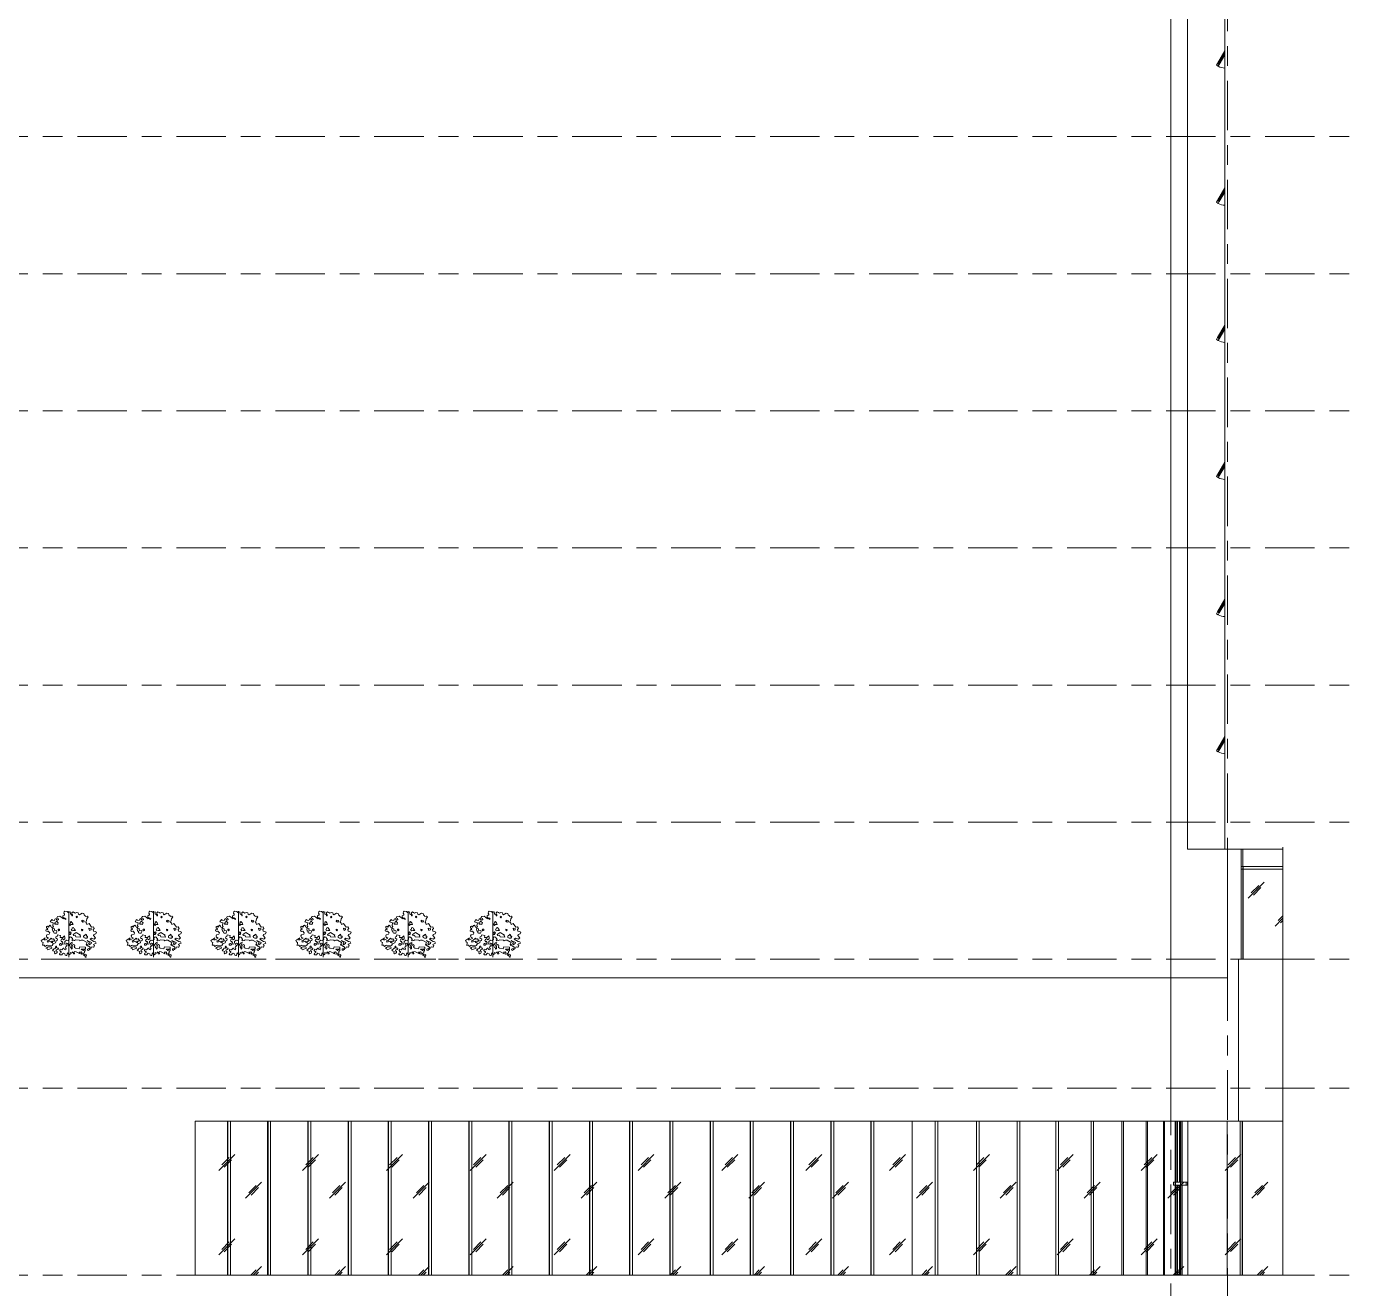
# Model space of a CAD drawing. Header units: millimetres. Extents: x -99196 to 15601, y -9661 to 93550.
# Drawn here: x -68533 to -36721, y 10675 to 41050 of the extents above; entities that cross this region are included whole.
import ezdxf

# ---------------------------------------------------------------- set-up
doc = ezdxf.new("R2010")
doc.units = ezdxf.units.MM
doc.linetypes.add('Centre', pattern=[31.75, 6.35, -4.7625, 15.875, -4.7625])
for name, color, linetype, lineweight in [('A-GLAZ-CWMG', 55, 'Continuous', 5), ('CUA', 31, 'Continuous', 9), ('G-IMPT', 8, 'Continuous', 5), ('KINH', 152, 'Continuous', 5), ('L-SITE', 91, 'Continuous', 5), ('NET CATConcrete', 3, 'Continuous', 5), ('NET-THAY', 2, 'Continuous', 9), ('TRUC', 225, 'Continuous', 5)]:
    doc.layers.add(name, color=color, linetype=linetype, lineweight=lineweight)

# ---------------------------------------------------------------- blocks, each defined once
blk = doc.blocks.new('System Panel - Glazed-V15-MẶT ĐỨNG 14-1')
at = {"layer": 'KINH'}
for p, q in [((-40592, 11000), (-40592, 13193)), ((-40592, 13193), (-40586, 13193))]:
    blk.add_line(p, q, dxfattribs=at)
blk = doc.blocks.new('System Panel - Glazed-1982885-MẶT ĐỨNG 14-1')
at = {"layer": 'KINH'}
for p, q in [((-40592, 13207), (-40592, 14700)), ((-40586, 13207), (-40592, 13207))]:
    blk.add_line(p, q, dxfattribs=at)
blk = doc.blocks.new('System Panel - Glazed-1952868-MẶT ĐỨNG 14-1')
at = {"layer": 'KINH'}
for p, q in [((-40586, 14700), (-40586, 11000)), ((-39646, 11000), (-39646, 14700))]:
    blk.add_line(p, q, dxfattribs=at)
blk = doc.blocks.new('System Panel - Glazed-1982917-MẶT ĐỨNG 14-1')
at = {"layer": 'KINH'}
blk.add_line((-39276, 11000), (-39276, 14700), dxfattribs=at)
blk = doc.blocks.new('System Panel - Glazed-V16-MẶT ĐỨNG 14-1')
at = {"layer": 'KINH'}
blk.add_line((-47222, 11000), (-47222, 14700), dxfattribs=at)
blk = doc.blocks.new('System Panel - Glazed-1982961-MẶT ĐỨNG 14-1')
at = {"layer": 'KINH'}
blk.add_line((-47222.060192, 14700), (-47222.060192, 11000), dxfattribs=at)
blk = doc.blocks.new('Rectangular Mullion - Rectangular Mullion-V50-MẶT ĐỨNG 14-1')
at = {"layer": 'A-GLAZ-CWMG'}
for p, q in [((-40754, 13167), (-40754, 13233)), ((-40627, 13233), (-40754, 13233)), ((-40627, 13167), (-40754, 13167)), ((-40594, 13233), (-40627, 13233)), ((-40627, 13233), (-40627, 13167)), ((-40627, 13167), (-40594, 13167)), ((-40594, 13207), (-40594, 13233)), ((-40594, 13167), (-40594, 13193)), ((-40586, 13207), (-40592, 13207)), ((-40592, 13193), (-40586, 13193))]:
    blk.add_line(p, q, dxfattribs=at)
blk = doc.blocks.new('Rectangular Mullion - Rectangular Mullion-V51-MẶT ĐỨNG 14-1')
at = {"layer": 'A-GLAZ-CWMG'}
for p, q in [((-40887, 13167), (-40887, 13233)), ((-40763, 13233), (-40887, 13233)), ((-40763, 13167), (-40887, 13167)), ((-40763, 13233), (-40763, 13167))]:
    blk.add_line(p, q, dxfattribs=at)
blk = doc.blocks.new('Rectangular Mullion - Rectangular Mullion-1982782-MẶT ĐỨNG 14-1')
at = {"layer": 'A-GLAZ-CWMG'}
for p, q in [((-40930, 13167), (-40930, 13233)), ((-40896, 13233), (-40930, 13233)), ((-40896, 13167), (-40930, 13167)), ((-40896, 13233), (-40896, 13167))]:
    blk.add_line(p, q, dxfattribs=at)
blk = doc.blocks.new('Rectangular Mullion - Rectangular Mullion-V52-MẶT ĐỨNG 14-1')
at = {"layer": 'A-GLAZ-CWMG'}
for p, q in [((-40763, 13200), (-40763, 11000)), ((-40754, 13200), (-40754, 11000)), ((-40721, 13167), (-40721, 11000))]:
    blk.add_line(p, q, dxfattribs=at)
blk = doc.blocks.new('Rectangular Mullion - Rectangular Mullion-V53-MẶT ĐỨNG 14-1')
at = {"layer": 'A-GLAZ-CWMG'}
for p, q in [((-40896, 13200), (-40896, 11000)), ((-40887, 13200), (-40887, 11000)), ((-40854, 13167), (-40854, 11000)), ((-40841, 13167), (-40841, 11000)), ((-40837, 13167), (-40837, 11000)), ((-40788, 13167), (-40788, 11000))]:
    blk.add_line(p, q, dxfattribs=at)
blk = doc.blocks.new('Rectangular Mullion - Rectangular Mullion-1978522-MẶT ĐỨNG 14-1')
at = {"layer": 'A-GLAZ-CWMG'}
for p, q in [((-40763, 14700), (-40763, 13200)), ((-40754, 14700), (-40754, 13200)), ((-40721, 14700), (-40721, 13233))]:
    blk.add_line(p, q, dxfattribs=at)
blk = doc.blocks.new('Rectangular Mullion - Rectangular Mullion-V54-MẶT ĐỨNG 14-1')
at = {"layer": 'A-GLAZ-CWMG'}
for p, q in [((-40896, 14700), (-40896, 13200)), ((-40887, 14700), (-40887, 13200)), ((-40854, 14700), (-40854, 13233)), ((-40841, 14700), (-40841, 13233)), ((-40837, 14700), (-40837, 13233)), ((-40788, 14700), (-40788, 13233))]:
    blk.add_line(p, q, dxfattribs=at)
blk = doc.blocks.new('Rectangular Mullion - Rectangular Mullion-1978554-MẶT ĐỨNG 14-1')
at = {"layer": 'A-GLAZ-CWMG'}
for p, q in [((-39328, 14700), (-39328, 11000)), ((-39278, 14700), (-39278, 11000))]:
    blk.add_line(p, q, dxfattribs=at)
blk = doc.blocks.new('Rectangular Mullion - Rectangular Mullion-V60-MẶT ĐỨNG 14-1')
at = {"layer": 'A-GLAZ-CWMG'}
for p, q in [((-48213, 14700), (-48213, 11000)), ((-48204, 14700), (-48204, 11000)), ((-48140, 14700), (-48140, 11000))]:
    blk.add_line(p, q, dxfattribs=at)
blk = doc.blocks.new('Rectangular Mullion - Rectangular Mullion-V61-MẶT ĐỨNG 14-1')
at = {"layer": 'A-GLAZ-CWMG'}
for p, q in [((-49181, 14700), (-49181, 11000)), ((-49172, 14700), (-49172, 11000)), ((-49108, 14700), (-49108, 11000)), ((-49172, 11000), (-49181, 11000)), ((-49108, 11000), (-49172, 11000))]:
    blk.add_line(p, q, dxfattribs=at)
blk = doc.blocks.new('Rectangular Mullion - Rectangular Mullion-1978561-MẶT ĐỨNG 14-1')
at = {"layer": 'A-GLAZ-CWMG'}
for p, q in [((-41171, 14700), (-41171, 11000)), ((-41149, 14700), (-41149, 11000))]:
    blk.add_line(p, q, dxfattribs=at)
blk = doc.blocks.new('Rectangular Mullion - Rectangular Mullion-V62-MẶT ĐỨNG 14-1')
at = {"layer": 'A-GLAZ-CWMG'}
for p, q in [((-41592, 14700), (-41592, 11000)), ((-41558, 14700), (-41558, 11000))]:
    blk.add_line(p, q, dxfattribs=at)
blk = doc.blocks.new('Rectangular Mullion - Rectangular Mullion-V63-MẶT ĐỨNG 14-1')
at = {"layer": 'A-GLAZ-CWMG'}
for p, q in [((-42180, 14700), (-42180, 11000)), ((-42136, 14700), (-42136, 11000))]:
    blk.add_line(p, q, dxfattribs=at)
blk = doc.blocks.new('Rectangular Mullion - Rectangular Mullion-V64-MẶT ĐỨNG 14-1')
at = {"layer": 'A-GLAZ-CWMG'}
for p, q in [((-42913, 14700), (-42913, 11000)), ((-42860, 14700), (-42860, 11000))]:
    blk.add_line(p, q, dxfattribs=at)
blk = doc.blocks.new('Rectangular Mullion - Rectangular Mullion-V65-MẶT ĐỨNG 14-1')
at = {"layer": 'A-GLAZ-CWMG'}
for p, q in [((-43762, 14700), (-43762, 11000)), ((-43702, 14700), (-43702, 11000))]:
    blk.add_line(p, q, dxfattribs=at)
blk = doc.blocks.new('Rectangular Mullion - Rectangular Mullion-V66-MẶT ĐỨNG 14-1')
at = {"layer": 'A-GLAZ-CWMG'}
for p, q in [((-44695, 14700), (-44695, 11000)), ((-44630, 14700), (-44630, 11000))]:
    blk.add_line(p, q, dxfattribs=at)
blk = doc.blocks.new('Rectangular Mullion - Rectangular Mullion-V67-MẶT ĐỨNG 14-1')
at = {"layer": 'A-GLAZ-CWMG'}
for p, q in [((-45675, 14700), (-45675, 11000)), ((-45609, 14700), (-45609, 11000))]:
    blk.add_line(p, q, dxfattribs=at)
blk = doc.blocks.new('Rectangular Mullion - Rectangular Mullion-V68-MẶT ĐỨNG 14-1')
at = {"layer": 'A-GLAZ-CWMG'}
for p, q in [((-46671, 14700), (-46671, 11000)), ((-46666, 14700), (-46666, 11000)), ((-46600, 14700), (-46600, 11000))]:
    blk.add_line(p, q, dxfattribs=at)
blk = doc.blocks.new('System Panel - Glazed-1983250-MẶT ĐỨNG 14-1')
at = {"layer": 'KINH'}
blk.add_line((-39260, 20767), (-39260, 18600), dxfattribs=at)
blk = doc.blocks.new('Rectangular Mullion - Rectangular Mullion-1978866-MẶT ĐỨNG 14-1')
at = {"layer": 'A-GLAZ-CWMG'}
for p, q in [((-39260, 20767), (-39260, 20833)), ((-38301, 20833), (-39260, 20833)), ((-38301, 20767), (-39260, 20767))]:
    blk.add_line(p, q, dxfattribs=at)
blk = doc.blocks.new('Rectangular Mullion - Rectangular Mullion-V122-MẶT ĐỨNG 14-1')
at = {"layer": 'A-GLAZ-CWMG'}
for p, q in [((-39269, 20833), (-39302, 20833)), ((-39302, 20833), (-39302, 20767)), ((-39302, 20767), (-39269, 20767)), ((-39269, 20807), (-39269, 20833)), ((-39260, 20807), (-39269, 20807)), ((-39269, 20767), (-39269, 20793)), ((-39269, 20793), (-39260, 20793))]:
    blk.add_line(p, q, dxfattribs=at)
blk = doc.blocks.new('Rectangular Mullion - Rectangular Mullion-V123-MẶT ĐỨNG 14-1')
at = {"layer": 'A-GLAZ-CWMG'}
for p, q in [((-39302, 20767), (-39302, 18600)), ((-39269, 20767), (-39269, 18600))]:
    blk.add_line(p, q, dxfattribs=at)
blk = doc.blocks.new('Rectangular Mullion - Rectangular Mullion-V124-MẶT ĐỨNG 14-1')
at = {"layer": 'A-GLAZ-CWMG'}
for p, q in [((-39302, 21250), (-39302, 20833)), ((-39269, 21250), (-39269, 20833))]:
    blk.add_line(p, q, dxfattribs=at)
blk = doc.blocks.new('X-PHONG WC - X-PHONG WC 2-V125-MẶT ĐỨNG 14-1')
at = {"layer": 'CUA'}
for p, q in [((-39701, 23963), (-39876, 23660)), ((-39701, 23923), (-39858, 23650)), ((-39850, 23645), (-39701, 23903)), ((-39832, 23635), (-39701, 23863)), ((-39876, 23660), (-39901, 23617)), ((-39901, 23617), (-39857, 23592)), ((-39876, 23660), (-39832, 23635)), ((-39832, 23635), (-39876, 23660)), ((-39858, 23650), (-39850, 23645)), ((-39857, 23592), (-39832, 23635))]:
    blk.add_line(p, q, dxfattribs=at)
blk.add_arc((-39695, 23862), 315, 238.9596, 268.9335, dxfattribs=at)
blk = doc.blocks.new('CAY XANH 1 - new block_dwg_110_植栽_中_高木 - 落葉1_φ4000_H5500-1445069-IDEA-4th Storey - Detail-1404438-MẶT ĐỨNG 14-1')
at = {"layer": 'G-IMPT'}
for p, q in [((-57975, 18600), (-57828, 18600)), ((-57954, 18600), (-57411, 18600)), ((-57931, 18600), (-57708, 18600)), ((-57912, 18600), (-57664, 18600)), ((-57738, 18600), (-57612, 18600)), ((-57677, 18600), (-57565, 18600)), ((-57604, 18600), (-57519, 18600)), ((-57596, 18600), (-57495, 18600)), ((-57396, 18600), (-57432, 18600)), ((-57086, 18600), (-56989, 18600)), ((-56966, 18600), (-57020, 18600)), ((-56833, 18600), (-56961, 18600)), ((-56823, 18600), (-56881, 18600)), ((-56783, 18600), (-56841, 18600)), ((-56639, 18600), (-56820, 18600)), ((-56648, 18600), (-56783, 18600)), ((-56690, 18600), (-56781, 18600))]:
    blk.add_line(p, q, dxfattribs=at)
at = {"layer": 'G-IMPT', "flags": 128}
for points in [[(-57824, 18600), (-57726, 18600), (-57816, 18600), (-57970, 18600)], [(-57960, 18600), (-57818, 18600), (-57714, 18600), (-57569, 18600), (-57310, 18600), (-57306, 18600), (-57320, 18600), (-57306, 18600)], [(-57847, 18600), (-57670, 18600), (-57438, 18600), (-57666, 18600), (-57770, 18600), (-57942, 18600)], [(-57935, 18600), (-57775, 18600), (-57559, 18600), (-57412, 18600)], [(-57859, 18600), (-57740, 18600), (-57623, 18600), (-57559, 18600)], [(-57825, 18600), (-57569, 18600), (-57726, 18600)], [(-57792, 18600), (-57709, 18600), (-57622, 18600), (-57480, 18600), (-57539, 18600)], [(-57767, 18600), (-57652, 18600), (-57519, 18600), (-57438, 18600), (-57310, 18600), (-57412, 18600), (-57400, 18600)], [(-57313, 18600), (-57426, 18600), (-57604, 18600), (-57667, 18600)], [(-57491, 18600), (-57483, 18600), (-57464, 18600), (-57525, 18600), (-57582, 18600)], [(-57531, 18600), (-57495, 18600), (-57432, 18600)], [(-57480, 18600), (-57400, 18600), (-57393, 18600), (-57365, 18600)], [(-57464, 18600), (-57391, 18600), (-57385, 18600)], [(-57308, 18600), (-57385, 18600), (-57410, 18600), (-57405, 18600)], [(-57207, 18600), (-57249, 18600), (-57320, 18600), (-57391, 18600)], [(-57335, 18600), (-57368, 18600), (-57365, 18600), (-57327, 18600), (-57253, 18600)], [(-57237, 18600), (-57308, 18600), (-57325, 18600), (-57323, 18600)], [(-56746, 18600), (-56944, 18600), (-57039, 18600), (-57168, 18600), (-57310, 18600), (-57308, 18600)], [(-57104, 18600), (-57183, 18600), (-57310, 18600), (-57211, 18600)], [(-57202, 18600), (-57240, 18600), (-57237, 18600), (-57156, 18600)], [(-57127, 18600), (-57211, 18600), (-57094, 18600)], [(-57151, 18600), (-57173, 18600), (-57179, 18600), (-57183, 18600)], [(-56660, 18600), (-56787, 18600), (-56896, 18600), (-57026, 18600), (-57168, 18600), (-57105, 18600), (-57006, 18600), (-56860, 18600)], [(-57081, 18600), (-57156, 18600), (-57094, 18600), (-57020, 18600)], [(-57029, 18600), (-57085, 18600), (-57127, 18600), (-57061, 18600), (-56978, 18600), (-56925, 18600), (-56844, 18600)], [(-57019, 18600), (-57074, 18600), (-57106, 18600)], [(-56913, 18600), (-57094, 18600), (-56892, 18600), (-56785, 18600)], [(-56997, 18600), (-57035, 18600), (-57061, 18600), (-56913, 18600)], [(-56648, 18600), (-56823, 18600), (-56940, 18600), (-56993, 18600)], [(-56785, 18600), (-56893, 18600), (-56949, 18600)], [(-56760, 18600), (-56913, 18600), (-56868, 18600)], [(-56800, 18600), (-56913, 18600), (-56841, 18600), (-56813, 18600), (-56745, 18600)]]:
    blk.add_lwpolyline(points, dxfattribs=at)
blk = doc.blocks.new('CAY XANH 1 - new block_dwg-1404437-MẶT ĐỨNG 14-1')
blk.add_blockref('CAY XANH 1 - new block_dwg_110_植栽_中_高木 - 落葉1_φ4000_H5500-1445069-IDEA-4th Storey - Detail-1404438-MẶT ĐỨNG 14-1', (0, 0))
blk = doc.blocks.new('CAY XANH 1 - CAY XANH_dwg-V144-MẶT ĐỨNG 14-1')
at = {"layer": 'G-IMPT', "flags": 128}
for points in [[(-56848, 18916), (-56833, 18919), (-56795, 18891), (-56792, 18869), (-56767, 18869), (-56752, 18897), (-56714, 18891), (-56702, 18894), (-56687, 18934), (-56702, 18941), (-56712, 18956), (-56684, 18972), (-56649, 18987), (-56662, 19022), (-56702, 19025), (-56796, 19082), (-56765, 19104), (-56696, 19085), (-56663, 19116), (-56712, 19169), (-56703, 19197), (-56656, 19212), (-56638, 19250), (-56672, 19265), (-56712, 19277), (-56719, 19318), (-56696, 19343), (-56715, 19380), (-56759, 19374), (-56821, 19461), (-56871, 19439), (-56880, 19470), (-56899, 19495), (-56883, 19529), (-56877, 19573), (-56862, 19601), (-56843, 19622), (-56868, 19638), (-56908, 19632), (-56914, 19647), (-56939, 19666), (-56949, 19703), (-56989, 19710), (-57029, 19685), (-57054, 19666), (-57073, 19682), (-57079, 19715), (-57119, 19722), (-57153, 19706), (-57178, 19728), (-57206, 19740), (-57231, 19719), (-57231, 19687), (-57215, 19672), (-57215, 19644), (-57231, 19647), (-57234, 19678), (-57250, 19678), (-57271, 19687), (-57268, 19700), (-57275, 19740), (-57302, 19731), (-57311, 19715), (-57321, 19728), (-57349, 19747), (-57401, 19759), (-57417, 19740), (-57427, 19706), (-57408, 19687), (-57411, 19660), (-57423, 19663), (-57451, 19647), (-57451, 19616), (-57432, 19594), (-57439, 19576), (-57522, 19635), (-57578, 19626), (-57597, 19598), (-57560, 19579), (-57553, 19557), (-57578, 19545), (-57603, 19561), (-57615, 19582), (-57643, 19567), (-57656, 19533), (-57699, 19539), (-57718, 19561), (-57755, 19501), (-57681, 19473), (-57696, 19408), (-57677, 19387), (-57702, 19359), (-57724, 19365), (-57740, 19399), (-57761, 19417), (-57774, 19412), (-57799, 19371), (-57824, 19393), (-57845, 19387), (-57845, 19356), (-57814, 19331), (-57830, 19312), (-57851, 19315), (-57858, 19281), (-57830, 19265), (-57802, 19275), (-57765, 19235), (-57777, 19204), (-57833, 19188), (-57845, 19160), (-57833, 19126), (-57821, 19120), (-57796, 19107), (-57869, 19064), (-57903, 19064), (-57873, 19113), (-57895, 19098), (-57971, 19051), (-57956, 19017), (-57925, 19001), (-57931, 18973), (-57943, 18943), (-57910, 18936), (-57897, 18936), (-57875, 18908), (-57844, 18933), (-57822, 18936), (-57712, 18930), (-57684, 18971), (-57672, 18980), (-57625, 18992), (-57613, 19045), (-57585, 19055), (-57576, 19086), (-57600, 19098), (-57622, 19104), (-57616, 19141), (-57588, 19144), (-57576, 19185), (-57507, 19169), (-57513, 19126), (-57454, 19126), (-57411, 19160), (-57401, 19123), (-57401, 19088), (-57436, 19070), (-57457, 19101), (-57482, 19086), (-57501, 19055), (-57485, 19023), (-57464, 19039), (-57451, 18999), (-57510, 18980), (-57529, 18964), (-57529, 18943), (-57488, 18937), (-57476, 18955), (-57454, 18974), (-57420, 18967), (-57404, 18992), (-57404, 19027), (-57364, 19061), (-57324, 19048), (-57299, 19086), (-57302, 19113), (-57275, 19141), (-57250, 19132), (-57222, 19098), (-57209, 19073), (-57231, 19061), (-57212, 19042), (-57172, 19048), (-57144, 19070), (-57053, 19063), (-57041, 19042), (-57010, 19057), (-56970, 19057), (-56870, 19006), (-56882, 18969), (-56894, 18950), (-56886, 18928), (-56870, 18944), (-56861, 18953)], [(-57592, 19520), (-57606, 19527), (-57606, 19498), (-57620, 19498), (-57631, 19466), (-57652, 19473), (-57641, 19441), (-57585, 19445), (-57574, 19434), (-57563, 19488), (-57574, 19488)], [(-57400, 19587), (-57411, 19594), (-57414, 19573), (-57382, 19559), (-57379, 19573)], [(-57223, 19480), (-57248, 19505), (-57273, 19495), (-57262, 19466), (-57301, 19449), (-57273, 19410), (-57258, 19438), (-57205, 19434)], [(-57134, 19622), (-57113, 19637), (-57102, 19622), (-57120, 19594)], [(-56996, 19516), (-56992, 19544), (-56968, 19527), (-56950, 19537), (-56943, 19523), (-56936, 19498), (-56968, 19491), (-56982, 19498)], [(-57663, 19065), (-57680, 19094), (-57712, 19087), (-57730, 19108), (-57798, 19043), (-57826, 19043), (-57819, 19011), (-57726, 19037), (-57730, 19002), (-57705, 18998), (-57698, 19005), (-57698, 19037), (-57663, 19037), (-57641, 19058)], [(-57595, 19264), (-57602, 19296), (-57648, 19285), (-57656, 19310), (-57652, 19335), (-57673, 19342), (-57705, 19331), (-57695, 19282), (-57673, 19268), (-57670, 19236), (-57652, 19225), (-57606, 19225)], [(-57531, 19296), (-57528, 19321), (-57560, 19324), (-57567, 19310), (-57549, 19282)], [(-57294, 19193), (-57301, 19232), (-57273, 19257), (-57248, 19236), (-57269, 19214), (-57262, 19197)], [(-57177, 19335), (-57195, 19363), (-57226, 19360), (-57230, 19335), (-57237, 19317), (-57248, 19317), (-57230, 19282), (-57195, 19292), (-57148, 19289)], [(-57187, 19168), (-57205, 19197), (-57134, 19246), (-57028, 19180), (-57035, 19170), (-57025, 19131), (-57138, 19136), (-57152, 19183)], [(-56972, 19315), (-56968, 19308), (-56986, 19283), (-57000, 19305), (-57000, 19326)], [(-56918, 19170), (-56940, 19170), (-56954, 19145), (-56947, 19127), (-56918, 19110), (-56876, 19110), (-56858, 19131), (-56855, 19156), (-56883, 19156), (-56886, 19177), (-56894, 19202), (-56922, 19184)], [(-56773, 19308), (-56773, 19340), (-56794, 19333), (-56823, 19351), (-56816, 19312), (-56808, 19294)], [(-57804, 18899), (-57727, 18899), (-57715, 18865), (-57816, 18831), (-57826, 18859), (-57857, 18865), (-57832, 18884)], [(-57631, 18902), (-57622, 18918), (-57600, 18918), (-57600, 18881), (-57578, 18865), (-57557, 18871), (-57566, 18834), (-57603, 18831), (-57616, 18803), (-57591, 18788), (-57591, 18760), (-57603, 18747), (-57634, 18732), (-57650, 18757), (-57641, 18790), (-57684, 18800), (-57702, 18818), (-57672, 18840), (-57662, 18871), (-57628, 18862)], [(-57047, 18772), (-57013, 18775), (-56995, 18762), (-56995, 18750), (-57001, 18738), (-57004, 18722), (-56995, 18722), (-56960, 18731), (-56960, 18750), (-56936, 18750), (-56933, 18766), (-56933, 18784), (-56911, 18812), (-56911, 18843), (-56920, 18850), (-56948, 18831), (-56964, 18809), (-56973, 18812), (-56979, 18834), (-56988, 18840), (-57001, 18827), (-57007, 18843), (-56910, 18854), (-56910, 18888), (-56922, 18891), (-57044, 18896), (-57060, 18850), (-57150, 18868), (-57172, 18887), (-57178, 18896), (-57163, 18927), (-57172, 18946), (-57187, 18952), (-57215, 18937), (-57225, 18909), (-57225, 18874), (-57225, 18853), (-57243, 18840), (-57247, 18862), (-57256, 18887), (-57271, 18887), (-57234, 18962), (-57215, 18992), (-57231, 19005), (-57256, 18989), (-57280, 18952), (-57293, 18930), (-57311, 18909), (-57333, 18952), (-57333, 18980), (-57358, 18989), (-57383, 18971), (-57374, 18943), (-57352, 18943), (-57352, 18915), (-57383, 18906), (-57389, 18868), (-57371, 18856), (-57383, 18825), (-57414, 18834), (-57427, 18865), (-57442, 18871), (-57454, 18850), (-57476, 18825), (-57516, 18843), (-57526, 18825), (-57526, 18809), (-57504, 18788), (-57488, 18790), (-57488, 18763), (-57520, 18747), (-57529, 18725), (-57513, 18707), (-57485, 18704), (-57473, 18707), (-57457, 18732), (-57436, 18750), (-57401, 18729), (-57395, 18697), (-57371, 18688), (-57355, 18694), (-57346, 18729), (-57336, 18753), (-57315, 18732), (-57287, 18704), (-57275, 18725), (-57271, 18760), (-57243, 18747), (-57215, 18763), (-57215, 18775), (-57194, 18760), (-57197, 18729), (-57169, 18732), (-57178, 18772), (-57169, 18785), (-57128, 18781), (-57038, 18734), (-57038, 18759), (-57057, 18762)], [(-56770, 18976), (-56763, 19001), (-56869, 19053), (-56820, 19015), (-56813, 18990), (-56834, 18976), (-56820, 18944)], [(-56843, 18852), (-56808, 18865), (-56796, 18834), (-56818, 18834), (-56827, 18809), (-56855, 18822), (-56858, 18843)], [(-56942, 18713), (-56917, 18719), (-56883, 18710), (-56883, 18691), (-56898, 18682), (-56892, 18651), (-56914, 18654), (-56923, 18685), (-56933, 18688), (-56964, 18701)]]:
    blk.add_lwpolyline(points, close=True, dxfattribs=at)
blk = doc.blocks.new('CAY XANH 1 - CAY XANH_dwg-V145-MẶT ĐỨNG 14-1')
at = {"layer": 'G-IMPT'}
for p, q in [((-57308, 19483), (-57308, 19515)), ((-57308, 19221), (-57308, 19260)), ((-57308, 18899), (-57308, 18914))]:
    blk.add_line(p, q, dxfattribs=at)
at = {"layer": 'G-IMPT', "flags": 128}
for points in [[(-57308, 19673), (-57308, 19682), (-57308, 19695), (-57308, 19735), (-57308, 19726), (-57308, 19710), (-57308, 19723), (-57308, 19741), (-57308, 19754), (-57308, 19735), (-57308, 19701), (-57308, 19682), (-57308, 19655), (-57308, 19658), (-57308, 19642), (-57308, 19611), (-57308, 19590), (-57308, 19571), (-57308, 19630), (-57308, 19621), (-57308, 19593), (-57308, 19574), (-57308, 19553), (-57308, 19541), (-57308, 19556), (-57308, 19578), (-57308, 19562), (-57308, 19528), (-57308, 19534), (-57308, 19556), (-57308, 19497), (-57308, 19468), (-57308, 19404), (-57308, 19383), (-57308, 19355), (-57308, 19360), (-57308, 19395), (-57308, 19413), (-57308, 19407), (-57308, 19367), (-57308, 19388), (-57308, 19383), (-57308, 19351), (-57308, 19327), (-57308, 19308), (-57308, 19311), (-57308, 19277), (-57308, 19261), (-57308, 19271), (-57308, 19231), (-57308, 19200), (-57308, 19184), (-57308, 19156), (-57308, 19122), (-57308, 19116), (-57308, 19104), (-57308, 19060)], [(-57308, 18866), (-57308, 18894), (-57308, 18888), (-57308, 18891), (-57308, 18931), (-57308, 18937), (-57308, 18953), (-57308, 18969), (-57308, 18984), (-57308, 19018), (-57308, 19021), (-57308, 19078), (-57308, 19100), (-57308, 19082), (-57308, 19113), (-57308, 19165), (-57308, 19193), (-57308, 19209), (-57308, 19246), (-57308, 19261), (-57308, 19273), (-57308, 19314), (-57308, 19339), (-57308, 19376), (-57308, 19370), (-57308, 19457), (-57308, 19435), (-57308, 19466), (-57308, 19491), (-57308, 19525), (-57308, 19568), (-57308, 19596), (-57308, 19618), (-57308, 19633), (-57308, 19627), (-57308, 19642), (-57308, 19661), (-57308, 19698), (-57308, 19705), (-57308, 19680), (-57308, 19661), (-57308, 19677), (-57308, 19710), (-57308, 19717), (-57308, 19701), (-57308, 19723), (-57308, 19735), (-57308, 19714), (-57308, 19682), (-57308, 19667), (-57308, 19639), (-57308, 19642), (-57308, 19673)], [(-57308, 19515), (-57308, 19522), (-57308, 19494)], [(-57308, 19494), (-57308, 19462), (-57308, 19469), (-57308, 19437), (-57308, 19441), (-57308, 19430), (-57308, 19483)], [(-57308, 19331), (-57308, 19359), (-57308, 19356), (-57308, 19331), (-57308, 19313)], [(-57308, 19260), (-57308, 19292), (-57308, 19281), (-57308, 19306), (-57308, 19331), (-57308, 19338), (-57308, 19327), (-57308, 19278), (-57308, 19264), (-57308, 19232), (-57308, 19221)], [(-57308, 19313), (-57308, 19278), (-57308, 19288), (-57308, 19285), (-57308, 19331)], [(-57308, 19152), (-57308, 19173), (-57308, 19198), (-57308, 19180), (-57308, 19166)], [(-57308, 18933), (-57308, 18905), (-57308, 18930), (-57308, 18933), (-57308, 18927), (-57308, 18967), (-57308, 18977), (-57308, 18989), (-57308, 19041), (-57308, 19051), (-57308, 19082), (-57308, 19094), (-57308, 19101), (-57308, 19137), (-57308, 19141), (-57308, 19181), (-57308, 19165), (-57308, 19122)], [(-57308, 19166), (-57308, 19141), (-57308, 19124), (-57308, 19106)], [(-57308, 19122), (-57308, 19156), (-57308, 19119), (-57308, 19085), (-57308, 19066), (-57308, 19097), (-57308, 19082), (-57308, 19051), (-57308, 19020), (-57308, 19035), (-57308, 18995), (-57308, 18977), (-57308, 18961), (-57308, 18939), (-57308, 18933), (-57308, 18952), (-57308, 18970), (-57308, 18964), (-57308, 18989), (-57308, 19023), (-57308, 19057), (-57308, 19045), (-57308, 19082), (-57308, 19109), (-57308, 19137), (-57308, 19128), (-57308, 19094), (-57308, 19069), (-57308, 19057), (-57308, 19038), (-57308, 19045), (-57308, 19066), (-57308, 19060), (-57308, 19038), (-57308, 19054)], [(-57308, 19106), (-57308, 19127), (-57308, 19152)], [(-57308, 19060), (-57308, 19109), (-57308, 19094), (-57308, 19048), (-57308, 19014), (-57308, 18998), (-57308, 18970), (-57308, 18939), (-57308, 18933)], [(-57308, 19062), (-57308, 19090), (-57308, 19083), (-57308, 19104), (-57308, 19040)], [(-57308, 19034), (-57308, 19055), (-57308, 19062)], [(-57308, 19054), (-57308, 19002), (-57308, 18965), (-57308, 18947), (-57308, 18925), (-57308, 18941), (-57308, 18949), (-57308, 18913)], [(-57308, 19040), (-57308, 19008), (-57308, 19034), (-57308, 18998), (-57308, 18995), (-57308, 19002), (-57308, 19034)], [(-57308, 18884), (-57308, 18958), (-57308, 18989), (-57308, 19001), (-57308, 18986), (-57308, 18949), (-57308, 18927), (-57308, 18905), (-57308, 18949), (-57308, 18977), (-57308, 18986), (-57308, 18967), (-57308, 18939)], [(-57308, 18747), (-57308, 18763), (-57308, 18781), (-57308, 18809), (-57308, 18840), (-57308, 18846), (-57308, 18827), (-57308, 18806), (-57308, 18809), (-57308, 18831), (-57308, 18837), (-57308, 18824), (-57308, 18840), (-57308, 18850), (-57308, 18885), (-57308, 18888), (-57308, 18893), (-57308, 18846), (-57308, 18865), (-57308, 18884), (-57308, 18893), (-57308, 18924), (-57308, 18942), (-57308, 18949), (-57308, 18933), (-57308, 18905), (-57308, 18871), (-57308, 18850), (-57308, 18837), (-57308, 18859), (-57308, 18884)], [(-57308, 18939), (-57308, 18911), (-57308, 18902), (-57308, 18865), (-57308, 18853), (-57308, 18822), (-57308, 18831), (-57308, 18862), (-57308, 18868), (-57308, 18846), (-57308, 18822), (-57308, 18840), (-57308, 18822), (-57308, 18806), (-57308, 18785), (-57308, 18787), (-57308, 18760), (-57308, 18744), (-57308, 18723), (-57308, 18704), (-57308, 18701), (-57308, 18704), (-57308, 18729), (-57308, 18747), (-57308, 18726), (-57308, 18695), (-57308, 18686), (-57308, 18691), (-57308, 18726), (-57308, 18751), (-57308, 18729), (-57308, 18701), (-57308, 18723), (-57308, 18757), (-57308, 18744), (-57308, 18760), (-57308, 18772), (-57308, 18757), (-57308, 18726), (-57308, 18729), (-57308, 18769), (-57308, 18782), (-57308, 18778), (-57308, 18732), (-57308, 18756), (-57308, 18759), (-57308, 18769)], [(-57308, 18913), (-57308, 18916), (-57308, 18888), (-57308, 18866)], [(-57308, 18914), (-57308, 18878), (-57308, 18862), (-57308, 18868), (-57308, 18831), (-57308, 18828), (-57308, 18800), (-57308, 18785), (-57308, 18757), (-57308, 18744), (-57308, 18729), (-57308, 18754), (-57308, 18787), (-57308, 18797), (-57308, 18815), (-57308, 18837), (-57308, 18868), (-57308, 18859), (-57308, 18899)], [(-57308, 18849), (-57308, 18862), (-57308, 18831)], [(-57308, 18831), (-57308, 18806), (-57308, 18818), (-57308, 18840), (-57308, 18849)], [(-57308, 18769), (-57308, 18772), (-57308, 18759), (-57308, 18747), (-57308, 18735), (-57308, 18719)], [(-57308, 18719), (-57308, 18728), (-57308, 18747)]]:
    blk.add_lwpolyline(points, dxfattribs=at)
for points in [[(-57308, 19618), (-57308, 19632), (-57308, 19618), (-57308, 19589)], [(-57308, 19582), (-57308, 19589), (-57308, 19568), (-57308, 19554), (-57308, 19568)], [(-57308, 19511), (-57308, 19540), (-57308, 19522), (-57308, 19533), (-57308, 19518), (-57308, 19494), (-57308, 19487), (-57308, 19494)], [(-57308, 19476), (-57308, 19501), (-57308, 19490), (-57308, 19462), (-57308, 19444), (-57308, 19405), (-57308, 19433), (-57308, 19430)], [(-57308, 19304), (-57308, 19336), (-57308, 19329), (-57308, 19346), (-57308, 19308), (-57308, 19290)], [(-57308, 19311), (-57308, 19304), (-57308, 19279), (-57308, 19300), (-57308, 19322)], [(-57308, 19292), (-57308, 19317), (-57308, 19320), (-57308, 19306), (-57308, 19278)], [(-57308, 19189), (-57308, 19228), (-57308, 19253), (-57308, 19232), (-57308, 19211), (-57308, 19193)], [(-57308, 19164), (-57308, 19193), (-57308, 19242), (-57308, 19177), (-57308, 19166), (-57308, 19127), (-57308, 19133), (-57308, 19179)], [(-57308, 18973), (-57308, 18997), (-57308, 19049), (-57308, 19012), (-57308, 18987), (-57308, 18973), (-57308, 18941)], [(-57308, 18896), (-57308, 18896), (-57308, 18862), (-57308, 18828), (-57308, 18856), (-57308, 18862), (-57308, 18880)], [(-57308, 18710), (-57308, 18716), (-57308, 18707), (-57308, 18688), (-57308, 18679), (-57308, 18648), (-57308, 18651), (-57308, 18682), (-57308, 18685), (-57308, 18698)]]:
    blk.add_lwpolyline(points, close=True, dxfattribs=at)
blk = doc.blocks.new('CAY XANH 1 - CAY XANH 1-V146-MẶT ĐỨNG 14-1')
for name in ['CAY XANH 1 - CAY XANH_dwg-V144-MẶT ĐỨNG 14-1', 'CAY XANH 1 - CAY XANH_dwg-V145-MẶT ĐỨNG 14-1', 'CAY XANH 1 - new block_dwg-1404437-MẶT ĐỨNG 14-1']:
    blk.add_blockref(name, (0, 0))
blk = doc.blocks.new('CAY XANH 1 - CAY XANH 1-V147-MẶT ĐỨNG 14-1')
for name in ['CAY XANH 1 - CAY XANH_dwg-V144-MẶT ĐỨNG 14-1', 'CAY XANH 1 - CAY XANH_dwg-V145-MẶT ĐỨNG 14-1', 'CAY XANH 1 - new block_dwg-1404437-MẶT ĐỨNG 14-1']:
    blk.add_blockref(name, (-12247, 0))
blk = doc.blocks.new('A$C677B3655')
at = {"layer": 'NET-THAY'}
for p, q in [((-53928, 2650), (-53928, -650)), ((-53028, 2650), (-53028, -650))]:
    blk.add_line(p, q, dxfattribs=at)
at = {"layer": 'CUA'}
blk.add_blockref('X-PHONG WC - X-PHONG WC 2-V125-MẶT ĐỨNG 14-1', (-13328, -21900), dxfattribs=at)

msp = doc.modelspace()

# ---------------------------------------------------------------- hatches: boundary and pattern name
at = {"layer": 'KINH'}
h = msp.add_hatch(dxfattribs=at)
h.set_pattern_fill('FP_11', color=256, angle=360, style=0, pattern_type=2)
h.set_pattern_definition([(45.204, (-49095.6, 7951.6), (0.002, 2032), [252.7, -2610.8]), (45.204, (-49150.4, 8006.7), (0.002, 2032), [252.7, -2610.8]), (45.204, (-49225.7, 7875.7), (0.002, 2032), [544.27, -2319.24]), (45.204, (-50467.5, 9313), (0.002, 2032), [252.7, -2610.8]), (45.204, (-50522.3, 9368.2), (0.002, 2032), [252.7, -2610.8]), (45.204, (-50597.7, 9237.1), (0.002, 2032), [544.27, -2319.24])])
h.paths.add_polyline_path([(-38300.5, 18600), (-38300.5, 21250), (-39700.5, 21250), (-39700.5, 18600)])
h = msp.add_hatch(dxfattribs=at)
h.set_pattern_fill('FP_11', color=256, angle=360, style=0, pattern_type=2)
h.set_pattern_definition([(45.204, (-73864.4, 1401.6), (0.002, 2032), [252.7, -2610.81]), (45.204, (-73919.2, 1456.7), (0.002, 2032), [252.7, -2610.81]), (45.204, (-73994.5, 1325.7), (0.002, 2032), [544.27, -2319.24]), (45.204, (-75236.3, 2763), (0.002, 2032), [252.695, -2610.81]), (45.204, (-75291.1, 2818.2), (0.002, 2032), [252.695, -2610.81]), (45.204, (-75366.4, 2687.1), (0.002, 2032), [544.27, -2319.235])])
h.paths.add_polyline_path([(-38300.5, 11000), (-38300.5, 14700), (-64469.3, 14700), (-64469.3, 11000)])

# ---------------------------------------------------------------- linework, layer by layer
at = {"layer": 'NET CATConcrete'}
msp.add_line((-38300.5, 21300), (-38300.5, 21250), dxfattribs=at)
at = {"layer": 'NET-THAY'}
for p, q in [((-40600.4, 24550), (-40600.4, 21250)), ((-39700.5, 24550), (-39700.5, 21250)), ((-38300.5, 21250), (-40600.5, 21250)), ((-41000.5, 18400), (-41000.5, 18550)), ((-39369.6, 18600), (-39369.6, 14700)), ((-39369.6, 18600), (-38300.5, 18600)), ((-38300.5, 18600), (-38300.5, 18550)), ((-39630.5, 18150), (-73493, 18150)), ((-64469.3, 14700), (-38300.5, 14700)), ((-64469.3, 14700), (-64469.3, 11000)), ((-64469.3, 11000), (-38300.5, 11000))]:
    msp.add_line(p, q, dxfattribs=at)
for points in [[(-41000.5, 18150), (-41000.5, 93300)], [(-39630.5, 21250), (-39630.5, 18150)], [(-38300.5, 21250), (-38300.5, 11000)], [(-41000.5, 18150), (-41000.5, 14700)]]:
    msp.add_lwpolyline(points, dxfattribs=at)
at = {"layer": 'TRUC', "linetype": 'Centre', "ltscale": 75}
for p, q in [((-41000.5, -5514.5), (-41000.5, 91838.4)), ((-39630.5, -7525.8), (-39630.5, 91838.4)), ((-99096.4, 38400), (15600.6, 38400)), ((-99096.4, 35100), (15600.6, 35100)), ((-99096.4, 31800), (15600.6, 31800)), ((-99096.4, 28500), (15600.6, 28500)), ((-99096.4, 25200), (15600.6, 25200)), ((-99096.4, 21900), (15600.6, 21900)), ((-99096.4, 18600), (15600.6, 18600)), ((-99096.4, 15500), (15600.6, 15500)), ((-99096.4, 11000), (15600.6, 11000))]:
    msp.add_line(p, q, dxfattribs=at)

# ---------------------------------------------------------------- block references
at = {"layer": 'A-GLAZ-CWMG'}
for name, p in [('Rectangular Mullion - Rectangular Mullion-V124-MẶT ĐỨNG 14-1', (0, 0)), ('Rectangular Mullion - Rectangular Mullion-V122-MẶT ĐỨNG 14-1', (0, 0)), ('Rectangular Mullion - Rectangular Mullion-V123-MẶT ĐỨNG 14-1', (0, 0)), ('Rectangular Mullion - Rectangular Mullion-1978866-MẶT ĐỨNG 14-1', (0, 0)), ('Rectangular Mullion - Rectangular Mullion-V60-MẶT ĐỨNG 14-1', (-15484.6, 0)), ('Rectangular Mullion - Rectangular Mullion-V60-MẶT ĐỨNG 14-1', (-14516.8, 0)), ('Rectangular Mullion - Rectangular Mullion-V60-MẶT ĐỨNG 14-1', (-13549.1, 0)), ('Rectangular Mullion - Rectangular Mullion-V61-MẶT ĐỨNG 14-1', (-11613.5, 0)), ('Rectangular Mullion - Rectangular Mullion-V61-MẶT ĐỨNG 14-1', (-10645.7, 0)), ('Rectangular Mullion - Rectangular Mullion-V61-MẶT ĐỨNG 14-1', (-9677.9, 0)), ('Rectangular Mullion - Rectangular Mullion-V61-MẶT ĐỨNG 14-1', (-8710.1, 0)), ('Rectangular Mullion - Rectangular Mullion-V61-MẶT ĐỨNG 14-1', (-7742.3, 0)), ('Rectangular Mullion - Rectangular Mullion-V61-MẶT ĐỨNG 14-1', (-6774.5, 0)), ('Rectangular Mullion - Rectangular Mullion-V61-MẶT ĐỨNG 14-1', (-5806.7, 0)), ('Rectangular Mullion - Rectangular Mullion-V61-MẶT ĐỨNG 14-1', (-4838.9, 0)), ('Rectangular Mullion - Rectangular Mullion-V61-MẶT ĐỨNG 14-1', (-3871.2, 0)), ('Rectangular Mullion - Rectangular Mullion-V61-MẶT ĐỨNG 14-1', (-2903.4, 0)), ('Rectangular Mullion - Rectangular Mullion-V61-MẶT ĐỨNG 14-1', (-1935.6, 0)), ('Rectangular Mullion - Rectangular Mullion-V61-MẶT ĐỨNG 14-1', (-967.8, 0)), ('Rectangular Mullion - Rectangular Mullion-V61-MẶT ĐỨNG 14-1', (0, 0)), ('Rectangular Mullion - Rectangular Mullion-V60-MẶT ĐỨNG 14-1', (0, 0)), ('Rectangular Mullion - Rectangular Mullion-V68-MẶT ĐỨNG 14-1', (0, 0)), ('Rectangular Mullion - Rectangular Mullion-V67-MẶT ĐỨNG 14-1', (0, 0)), ('Rectangular Mullion - Rectangular Mullion-V66-MẶT ĐỨNG 14-1', (0, 0)), ('Rectangular Mullion - Rectangular Mullion-V65-MẶT ĐỨNG 14-1', (0, 0)), ('Rectangular Mullion - Rectangular Mullion-V64-MẶT ĐỨNG 14-1', (0, 0)), ('Rectangular Mullion - Rectangular Mullion-V63-MẶT ĐỨNG 14-1', (0, 0)), ('Rectangular Mullion - Rectangular Mullion-V62-MẶT ĐỨNG 14-1', (0, 0)), ('Rectangular Mullion - Rectangular Mullion-1978561-MẶT ĐỨNG 14-1', (0, 0)), ('Rectangular Mullion - Rectangular Mullion-V54-MẶT ĐỨNG 14-1', (0, 0)), ('Rectangular Mullion - Rectangular Mullion-1978522-MẶT ĐỨNG 14-1', (0, 0)), ('Rectangular Mullion - Rectangular Mullion-1978554-MẶT ĐỨNG 14-1', (0, 0)), ('Rectangular Mullion - Rectangular Mullion-1982782-MẶT ĐỨNG 14-1', (0, 0)), ('Rectangular Mullion - Rectangular Mullion-V53-MẶT ĐỨNG 14-1', (0, 0)), ('Rectangular Mullion - Rectangular Mullion-V51-MẶT ĐỨNG 14-1', (0, 0)), ('Rectangular Mullion - Rectangular Mullion-V52-MẶT ĐỨNG 14-1', (0, 0)), ('Rectangular Mullion - Rectangular Mullion-V50-MẶT ĐỨNG 14-1', (0, 0))]:
    msp.add_blockref(name, p, dxfattribs=at)
at = {"layer": 'CUA'}
msp.add_blockref('X-PHONG WC - X-PHONG WC 2-V125-MẶT ĐỨNG 14-1', (0, 0), dxfattribs=at)
at = {"layer": 'KINH'}
for name in ['System Panel - Glazed-1983250-MẶT ĐỨNG 14-1', 'System Panel - Glazed-1982961-MẶT ĐỨNG 14-1', 'System Panel - Glazed-V16-MẶT ĐỨNG 14-1', 'System Panel - Glazed-1982885-MẶT ĐỨNG 14-1', 'System Panel - Glazed-1952868-MẶT ĐỨNG 14-1', 'System Panel - Glazed-1982917-MẶT ĐỨNG 14-1', 'System Panel - Glazed-V15-MẶT ĐỨNG 14-1']:
    msp.add_blockref(name, (0, 0), dxfattribs=at)
at = {"layer": 'L-SITE'}
for name, p in [('CAY XANH 1 - CAY XANH 1-V147-MẶT ĐỨNG 14-1', (2041.2, 0)), ('CAY XANH 1 - CAY XANH 1-V147-MẶT ĐỨNG 14-1', (4082.4, 0)), ('CAY XANH 1 - CAY XANH 1-V147-MẶT ĐỨNG 14-1', (6123.6, 0)), ('CAY XANH 1 - CAY XANH 1-V147-MẶT ĐỨNG 14-1', (8164.8, 0)), ('CAY XANH 1 - CAY XANH 1-V147-MẶT ĐỨNG 14-1', (10206, 0)), ('CAY XANH 1 - CAY XANH 1-V146-MẶT ĐỨNG 14-1', (0, 0))]:
    msp.add_blockref(name, p, dxfattribs=at)
at = {"layer": 'NET-THAY'}
for p in [(13327.7, 41700), (13327.7, 38400), (13327.7, 35100), (13327.7, 31800), (13327.7, 28500), (13327.7, 25200)]:
    msp.add_blockref('A$C677B3655', p, dxfattribs=at)

doc.saveas('drawing.dxf')
